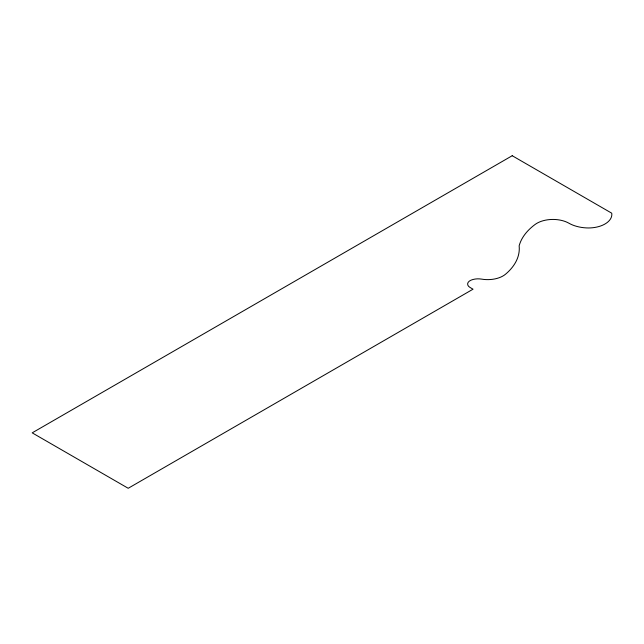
<?xml version="1.0" encoding="UTF-8"?>
<svg xmlns="http://www.w3.org/2000/svg" width="644" height="644" viewBox="0 0 644 644"><rect width="100%" height="100%" fill="white"/><g stroke="black" fill="none" stroke-linecap="round" stroke-linejoin="round"><path stroke-width="0.97" d="M512.213 155.719L32.2 432.849L128.204 488.281L473.042 289.188L470.04 287.457A8.348 4.822 0 0 1 471.102 280.132A12.091 6.979 0 0 1 481.559 279.118A21.63 12.494 0 0 0 505.548 274.199A78.488 45.313 0 0 0 519.144 245.879A79.953 46.159 0 0 1 535.059 224.498A22.685 13.097 0 0 1 568.934 223.227A28.368 16.382 0 0 0 586.225 227.904A23.401 13.508 0 0 0 611.728 213.18L512.213 155.719"/></g></svg>
